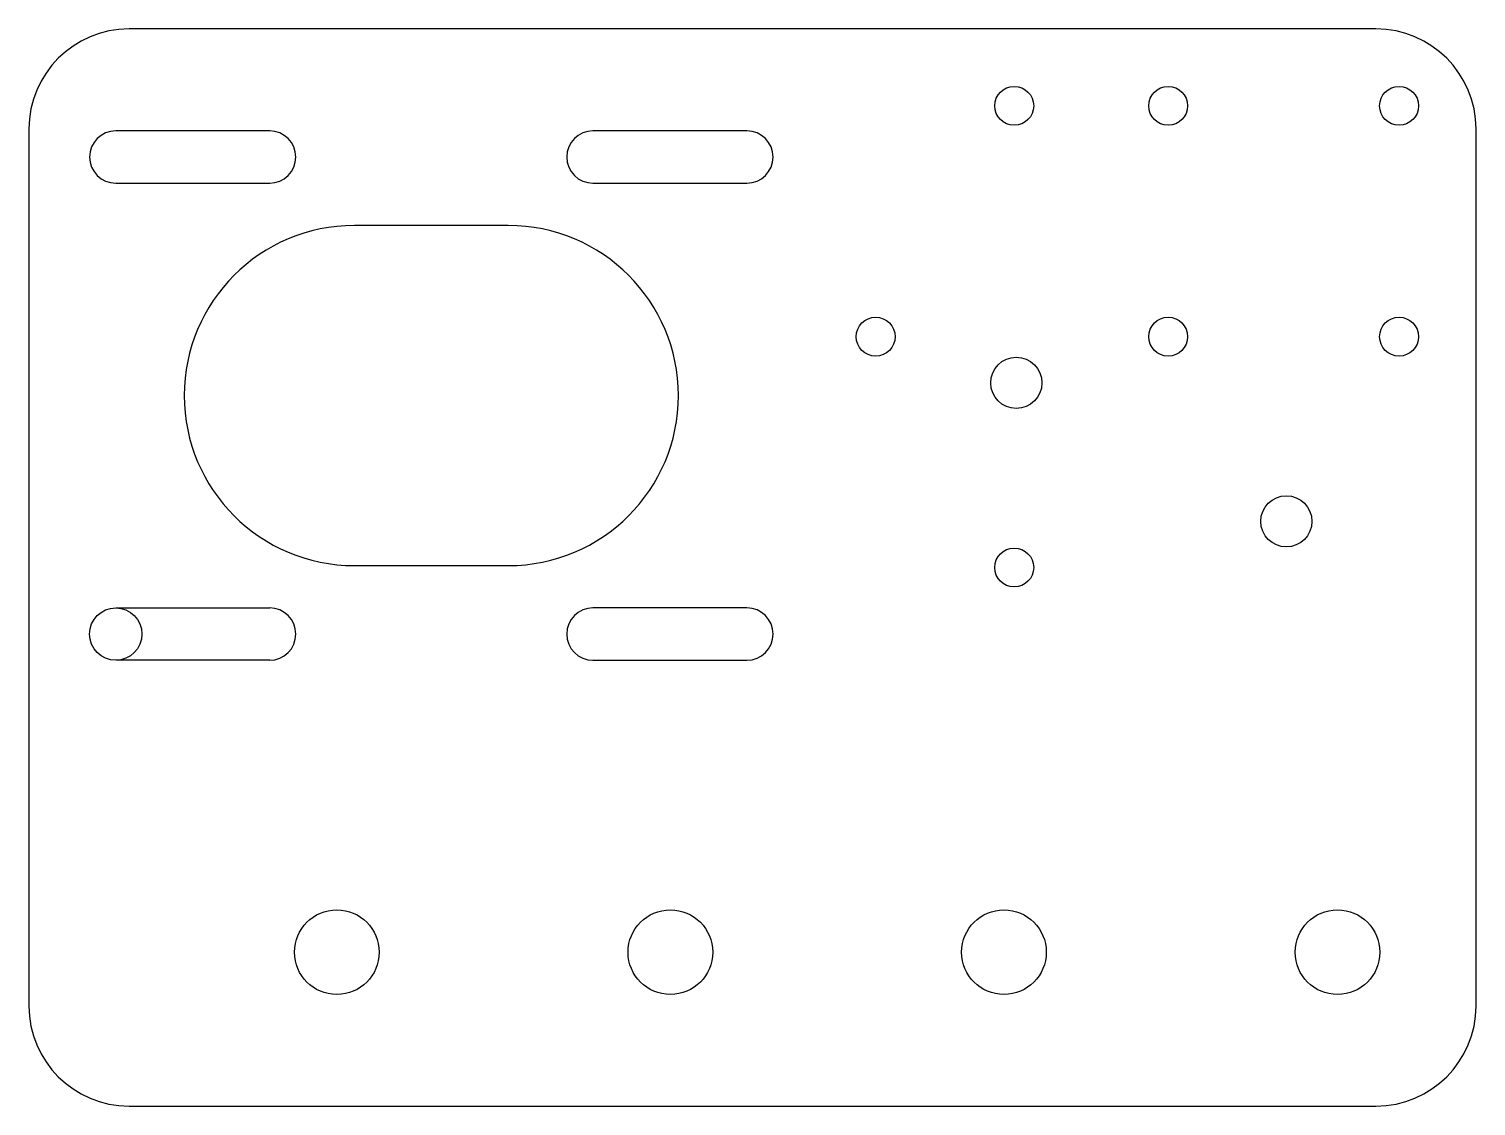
# Model space of a CAD drawing. Header units: millimetres. Extents: x -52 to 42, y -85 to -15.
import ezdxf

# ---------------------------------------------------------------- set-up
doc = ezdxf.new("R2010")
doc.units = ezdxf.units.MM
doc.layers.get('0').update_dxf_attribs({"linetype": 'CONTINUOUS'})

msp = doc.modelspace()

# ---------------------------------------------------------------- linework, layer by layer
for p, q in [((35.5, -15), (-45.5, -15)), ((-52, -21.5), (-52, -78.5)), ((42, -78.5), (42, -21.5)), ((-46.363, -52.625), (-36.363, -52.625)), ((-36.363, -56.025), (-46.363, -56.025)), ((-45.5, -85), (35.5, -85))]:
    msp.add_line(p, q)
for points in [[(-46.363, -25.025), (-36.363, -25.025, 1), (-36.363, -21.625), (-46.363, -21.625, 1)], [(-15.363, -25.025), (-5.363, -25.025, 1), (-5.363, -21.625), (-15.363, -21.625, 1)], [(-30.863, -49.875), (-20.863, -49.875, 1), (-20.863, -27.775), (-30.863, -27.775, 1)], [(-15.363, -56.025), (-5.363, -56.025, 1), (-5.363, -52.625), (-15.363, -52.625, 1)]]:
    msp.add_lwpolyline(points, format="xyb", close=True)
for centre, radius in [((12, -20), 1.264), ((22, -20), 1.264), ((37, -20), 1.264), ((3, -35), 1.264), ((22, -35), 1.264), ((37, -35), 1.264), ((12.137, -38), 1.666), ((29.677, -47), 1.666), ((12, -50), 1.264), ((-46.363, -54.325), 1.7), ((-32, -75), 2.75), ((-10.333, -75), 2.75), ((11.333, -75), 2.75), ((33, -75), 2.75)]:
    msp.add_circle(centre, radius)
for centre, radius, start, end in [((-45.5, -21.5), 6.5, 90, 180), ((35.5, -21.5), 6.5, 0, 90), ((-36.363, -54.325), 1.7, -90, 90), ((-45.5, -78.5), 6.5, 180, 270), ((35.5, -78.5), 6.5, 270, 360)]:
    msp.add_arc(centre, radius, start, end)

doc.saveas('drawing.dxf')
